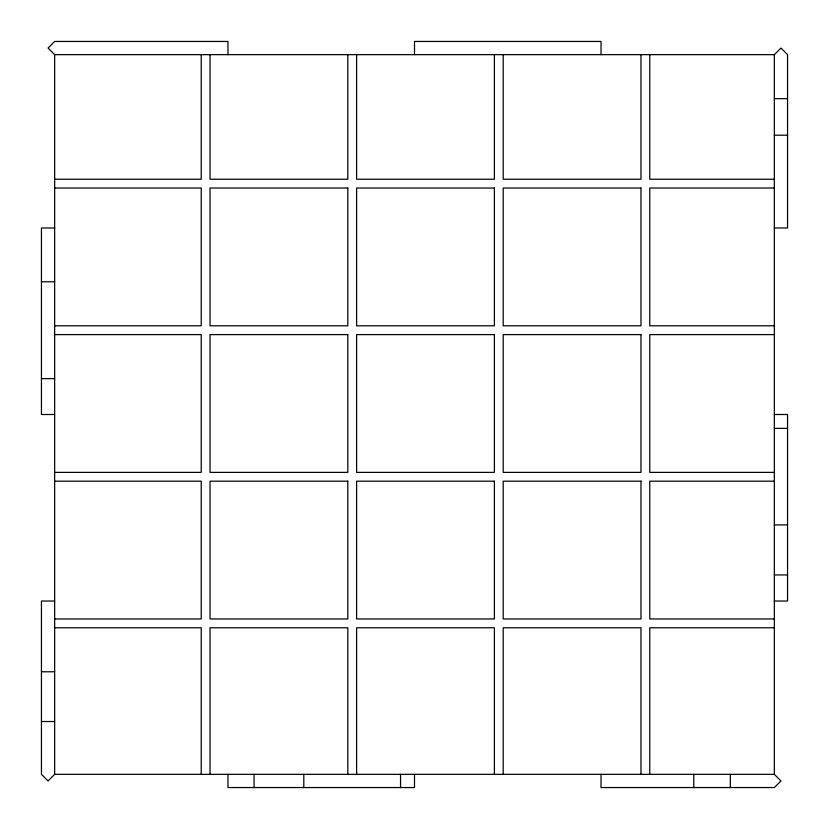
<?xml version="1.0" encoding="UTF-8"?>
<svg xmlns="http://www.w3.org/2000/svg" width="829" height="829" viewBox="0 0 829 829"><rect width="100%" height="100%" fill="white"/><g stroke="black" fill="none" stroke-linecap="round" stroke-linejoin="round"><path stroke-width="1.24" d="M601.025 774.348L601.025 787.55L774.348 787.55L780.949 780.949L774.348 774.348L54.652 774.348L48.051 780.949L41.45 774.348L41.45 601.025L54.652 601.025M774.348 774.348L774.348 54.652L780.949 48.051L787.55 54.652L787.55 227.975L774.348 227.975M227.975 54.652L227.975 41.45L54.652 41.45L48.051 48.051L54.652 54.652L774.348 54.652M774.348 98.672L787.55 98.672M774.348 135.21L787.55 135.21M54.652 179.23L201.229 179.23L201.229 54.652M774.348 179.23L649.77 179.23L649.77 54.652M54.652 188.028L201.229 188.028L201.229 325.807L54.652 325.807M774.348 188.028L649.77 188.028L649.77 325.807L774.348 325.807M54.652 227.975L41.45 227.975L41.45 414.5L54.652 414.5M41.45 281.787L54.652 281.787M54.652 334.605L201.229 334.605L201.229 472.385L54.652 472.385M774.348 334.605L649.77 334.605L649.77 472.385L774.348 472.385M41.45 378.625L54.652 378.625M774.348 414.5L787.55 414.5L787.55 601.025L774.348 601.025M774.348 428.365L787.55 428.365M54.652 481.183L201.229 481.183L201.229 618.962L54.652 618.962M774.348 481.183L649.77 481.183L649.77 618.962L774.348 618.962M774.348 524.923L787.55 524.923M774.348 574.943L787.55 574.943M54.652 627.771L201.229 627.771L201.229 774.348M774.348 627.771L649.77 627.771L649.77 774.348M41.45 671.78L54.652 671.78M41.45 721.52L54.652 721.52M730.328 774.348L730.328 787.55M693.79 774.348L693.79 787.55M640.972 54.652L640.972 179.23L503.193 179.23L503.193 54.652M640.972 774.348L640.972 627.771L503.193 627.771L503.193 774.348M601.025 54.652L601.025 41.45L414.5 41.45L414.5 54.652M494.395 54.652L494.395 179.23L356.615 179.23L356.615 54.652M494.395 774.348L494.395 627.771L356.615 627.771L356.615 774.348M414.5 774.348L414.5 787.55L227.975 787.55L227.975 774.348M400.552 774.348L400.552 787.55M347.817 54.652L347.817 179.23L210.038 179.23L210.038 54.652M347.817 774.348L347.817 627.771L210.038 627.771L210.038 774.348M303.797 774.348L303.797 787.55M254.057 774.348L254.057 787.55M54.652 54.652L54.652 774.348M347.817 188.028L210.038 188.028L210.038 325.807L347.817 325.807L347.817 188.028M494.395 188.028L356.615 188.028L356.615 325.807L494.395 325.807L494.395 188.028M640.972 188.028L503.193 188.028L503.193 325.807L640.972 325.807L640.972 188.028M347.817 334.605L210.038 334.605L210.038 472.385L347.817 472.385L347.817 334.605M494.395 334.605L356.615 334.605L356.615 472.385L494.395 472.385L494.395 334.605M640.972 334.605L503.193 334.605L503.193 472.385L640.972 472.385L640.972 334.605M347.817 481.183L210.038 481.183L210.038 618.962L347.817 618.962L347.817 481.183M494.395 481.183L356.615 481.183L356.615 618.962L494.395 618.962L494.395 481.183M640.972 481.183L503.193 481.183L503.193 618.962L640.972 618.962L640.972 481.183"/></g></svg>
